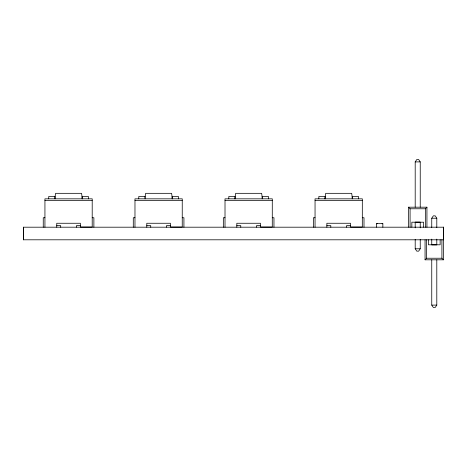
<?xml version="1.0" encoding="UTF-8"?>
<svg xmlns="http://www.w3.org/2000/svg" width="467" height="467" viewBox="0 0 467 467"><rect width="100%" height="100%" fill="white"/><g stroke="black" fill="none" stroke-linecap="round" stroke-linejoin="round"><path stroke-width="0.7" d="M54.884 198.148L55.573 193.326L81.567 193.326L82.355 198.837M145.021 197.459L145.611 193.326L171.605 193.326L172.393 198.837M234.86 198.837L235.648 193.326L261.643 193.326L262.232 197.459M324.898 198.837L325.686 193.326L351.68 193.326L352.369 198.148M415.198 207.19L415.198 161.897L416.774 159.533L418.666 159.533L420.236 161.897L420.236 207.19M431.753 227.592L431.753 218.217L433.329 215.853L435.221 215.853L436.797 218.217L436.797 227.592M420.236 239.408L420.236 248.783L418.666 251.147L416.774 251.147L415.198 248.783L415.198 239.408M436.797 259.81L436.797 305.103L435.221 307.467L433.329 307.467L431.753 305.103L431.753 259.81M425.361 227.195L425.361 208.767L426.937 207.19L408.502 207.19L408.502 227.195M443.452 227.195L443.492 259.81L425.058 259.81L426.634 258.233L426.634 239.804M415.198 161.897L420.236 161.897M44.937 200.413L92.203 200.413M134.975 200.413L182.241 200.413M225.012 200.413L272.279 200.413M315.05 200.413L362.316 200.413M408.502 207.19L410.079 208.767L425.361 208.767M44.937 217.745L43.256 217.745L43.256 227.195M92.203 217.745L93.879 217.745L93.879 227.195M134.975 217.745L133.293 217.745L133.293 227.195M182.241 217.745L183.922 217.745L183.922 227.195M225.012 217.745L223.337 217.745L223.337 227.195M272.279 217.745L273.96 217.745L273.96 227.195M315.05 217.745L313.375 217.745L313.375 227.195M362.316 217.745L363.997 217.745L363.997 227.195M431.753 218.217L436.797 218.217M376.548 223.81L377.336 223.652M382.852 223.81L382.064 223.652M56.752 225.625L60.692 225.625L60.692 227.195M80.388 225.625L76.448 225.625L76.448 227.195M146.79 225.625L150.73 225.625L150.73 227.195M170.426 225.625L166.486 225.625L166.486 227.195M236.827 225.625L240.768 225.625L240.768 227.195M260.463 225.625L256.523 225.625L256.523 227.195M326.871 225.625L330.805 225.625L330.805 227.195M350.501 225.625L346.561 225.625L346.561 227.195M415.198 248.783L420.236 248.783M426.634 258.233L441.916 258.233L443.492 259.81M431.753 305.103L436.797 305.103M441.916 239.804L441.916 258.233M440.142 239.804L440.142 244.801L428.402 244.801L428.402 239.804M436.797 239.127L436.797 244.901L431.753 244.901L431.753 239.127M426.937 207.19L426.937 227.195M425.058 239.804L425.058 259.81M423.587 227.195L423.587 222.199L411.847 222.199L411.847 227.195M420.236 227.873L420.236 222.099L415.198 222.099L415.198 227.873M410.079 208.767L410.079 227.195M382.852 227.195L382.852 223.652L376.548 223.652L376.548 227.195M358.528 198.837L358.528 196.479L352.223 196.479L352.223 198.837M326.871 227.195L326.871 223.261L350.501 223.261L350.501 227.038L362.316 227.038L362.316 198.837L315.05 198.837L315.05 227.195M325.143 198.837L325.143 196.479L318.844 196.479L318.844 198.837M268.484 198.837L268.484 196.479L262.185 196.479L262.185 198.837M236.827 227.195L236.827 223.261L260.463 223.261L260.463 227.038L272.279 227.038L272.279 198.837L225.012 198.837L225.012 227.195M235.105 198.837L235.105 196.479L228.807 196.479L228.807 198.837M178.447 198.837L178.447 196.479L172.148 196.479L172.148 198.837M146.79 227.195L146.79 223.261L170.426 223.261L170.426 227.038L182.241 227.038L182.241 198.837L134.975 198.837L134.975 227.195M145.068 198.837L145.068 196.479L138.769 196.479L138.769 198.837M88.409 198.837L88.409 196.479L82.11 196.479L82.11 198.837M56.752 227.195L56.752 223.261L80.388 223.261L80.388 227.038L92.203 227.038L92.203 198.837L44.937 198.837L44.937 227.195M55.03 198.837L55.03 196.479L48.726 196.479L48.726 198.837M23.548 227.195L23.548 239.804M443.65 227.195L23.35 227.195L23.35 239.804L443.65 239.804L443.65 227.195"/></g></svg>
